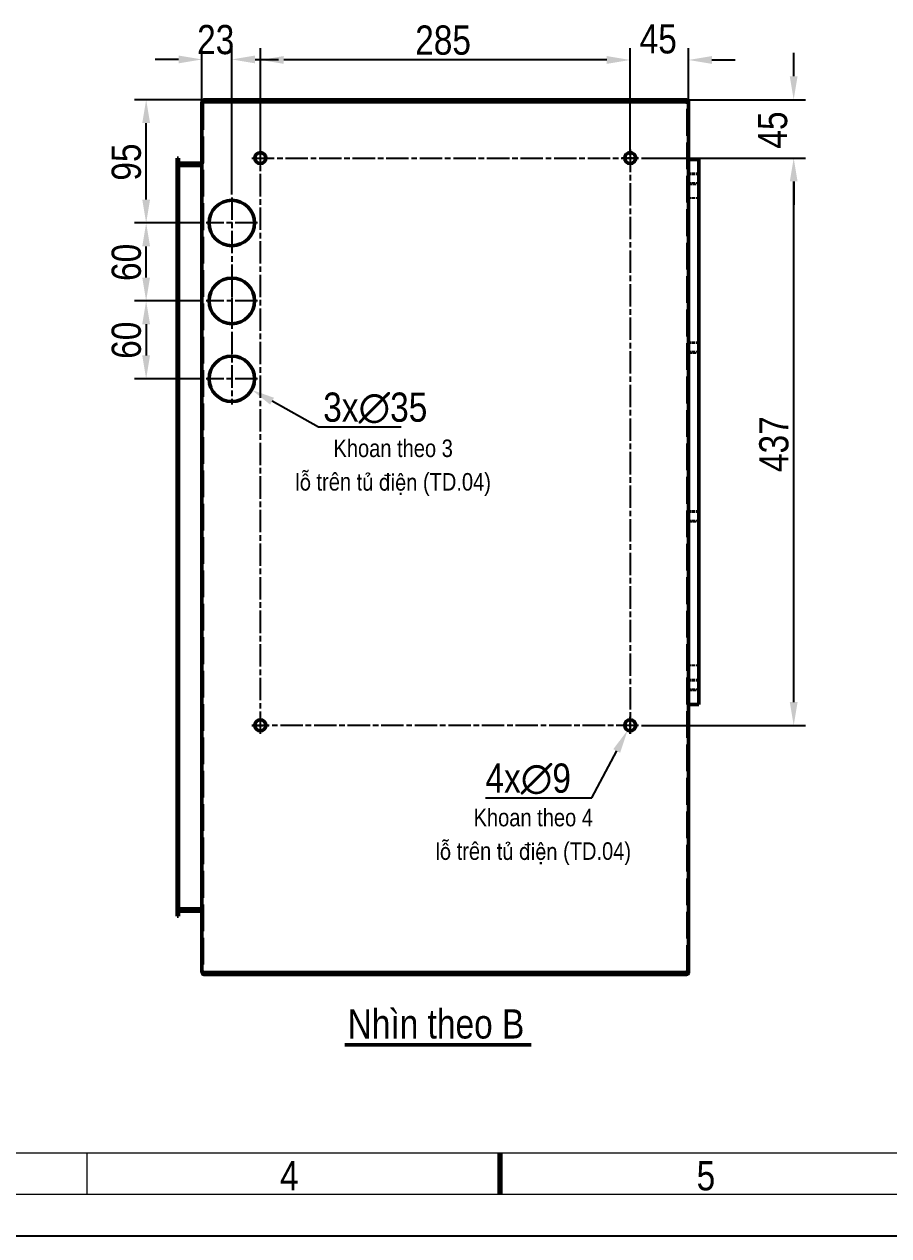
# Model space of a CAD drawing. Header units: millimetres. Extents: x 0 to 2673, y 0 to 1890.
# Drawn here: x 970 to 1636, y 0 to 933 of the extents above; entities that cross this region are included whole.
import ezdxf

# ---------------------------------------------------------------- set-up
doc = ezdxf.new("R2010")
doc.units = ezdxf.units.MM
doc.header["$LTSCALE"] = 4.5
doc.linetypes.add('CHAIN', pattern=[0.7087, 0.4724, -0.0591, 0.1181, -0.0591])
doc.linetypes.add('DASHED', pattern=[0.2067, 0.1654, -0.0413])
for name, color, linetype, lineweight in [('Border (ANSI)', 7, 'Continuous', 70), ('Center Mark (ANSI)', 7, 'Continuous', 25), ('Centerline (ANSI)', 7, 'Continuous', 25), ('Co ban', 7, 'Continuous', 50), ('Dimension (ANSI)', 7, 'Continuous', 25), ('Hidden Narrow (ANSI)', 7, 'DASHED', 25), ('Symbol (ANSI)', 7, 'Continuous', 25)]:
    doc.layers.add(name, color=color, linetype=linetype, lineweight=lineweight)
for name, color, linetype, lineweight, true_color in [('Khung ban ve', 5, 'Continuous', 15, 0x0000ff), ('Manh', 7, 'DASHED', 25, 0x008000), ('Manh khung ten', 7, 'Continuous', 15, 0x994c4c), ('Net chu', 30, 'Continuous', 15, 0xff7f00)]:
    doc.layers.add(name, color=color, linetype=linetype, lineweight=lineweight, true_color=true_color)
doc.styles.add('Linh_50', font='')
doc.styles.add('Note Text (ANSI)', font='')
doc.styles.add('StandardAM_ANSI', font='')
doc.styles.add('Text Style90', font='')
doc.styles.get('Linh_50').set_extended_font_data('VNI-Helve-Condense')
doc.styles.get('Note Text (ANSI)').set_extended_font_data('VNI-Helve-Condense')
doc.styles.get('StandardAM_ANSI').set_extended_font_data('VNI-Helve-Condense')
doc.styles.get('Text Style90').set_extended_font_data('VNI-Helve-Condense')
doc.dimstyles.new('Default - mm (ANSI)', dxfattribs={"dimscale": 4.5, "dimtxt": 5, "dimasz": 4, "dimexe": 2, "dimexo": 0.5, "dimgap": 0.8, "dimtad": 1, "dimtoh": 1, "dimdec": 0, "dimrnd": 1e-08, "dimzin": 4, "dimdsep": 46, "dimtxsty": 'StandardAM_ANSI', "dimcen": 0.09, "dimdle": 10, "dimclrd": 256, "dimclre": 256, "dimclrt": 256, "dimadec": 1, "dimazin": 1, "dimtfac": 0.61, "dimtofl": 0, "dimtmove": 0, "dimatfit": 3, "dimldrblk": 'DOT', "dimfxl": 1, "dimtolj": 1, "dimtzin": 4, "dimlwd": -1, "dimlwe": -1, "dimarcsym": 0})

# ---------------------------------------------------------------- blocks, each defined once
blk = doc.blocks.new('Borders A2_Thuong')
at = {"layer": 'Border (ANSI)'}
blk.add_line((297.01, 14.14), (297.01, 7.06), dxfattribs=at)
at = {"layer": 'Khung ban ve'}
blk.add_line((579.87, 14.14), (28.3, 14.14), dxfattribs=at)
at = {"layer": 'Manh khung ten'}
for p, q in [((226.3, 14.14), (226.3, 7.06)), ((586.94, 7.06), (21.23, 7.06)), ((594.01, -0.01), (0.01, -0.01))]:
    blk.add_line(p, q, dxfattribs=at)
at = {"layer": 'Manh khung ten', "lineweight": 25}
blk.add_line((0.01, -0.01), (594.01, -0.01), dxfattribs=at)
at = {"layer": 'Net chu', "style": 'Linh_50'}
for s, p in [('4', (259.37, 7.77)), ('5', (330.72, 7.77))]:
    blk.add_text(s, height=5, dxfattribs=at).set_placement(p)
blk = doc.blocks.new('*D21')
at = {"layer": 'Defpoints', "color": 0, "transparency": 16777216}
for p in [(1152.04, 905.72), (1152.04, 830.14), (1437.04, 830.14)]:
    blk.add_point(p, dxfattribs=at)
at = {"layer": 'Dimension (ANSI)', "transparency": 16777216}
for p, q in [((1152.04, 832.39), (1152.04, 914.72)), ((1437.04, 832.39), (1437.04, 914.72)), ((1419.04, 905.72), (1170.04, 905.72))]:
    blk.add_line(p, q, dxfattribs=at)
for points in [[(1170.04, 908.72), (1170.04, 902.72), (1152.04, 905.72)], [(1419.04, 908.72), (1419.04, 902.72), (1437.04, 905.72)]]:
    blk.add_solid(points, dxfattribs=at)
at = {"layer": 'Dimension (ANSI)', "color": 150, "true_color": 0x0080ff, "transparency": 16777216, "insert": (1271.35, 932.3), "char_height": 22.5, "attachment_point": 1, "style": 'StandardAM_ANSI'}
blk.add_mtext('\\A1;285', dxfattribs=at)
blk = doc.blocks.new('_Dot')
at = {"color": 0, "linetype": 'ByBlock', "lineweight": -2}
blk.add_line((-0.5, 0), (-1, 0), dxfattribs=at)
at = {"color": 0, "linetype": 'ByBlock', "const_width": 0.5}
blk.add_lwpolyline([(-0.25, 0, 1), (0.25, 0, 1)], format="xyb", close=True, dxfattribs=at)
blk = doc.blocks.new('*D22')
at = {"layer": 'Defpoints', "color": 0, "transparency": 16777216}
for p in [(1443.54, 830.14), (1563.04, 830.14), (1443.54, 393.14)]:
    blk.add_point(p, dxfattribs=at)
at = {"layer": 'Dimension (ANSI)', "transparency": 16777216}
for p, q in [((1445.79, 830.14), (1572.04, 830.14)), ((1563.04, 411.14), (1563.04, 812.14)), ((1445.79, 393.14), (1572.04, 393.14))]:
    blk.add_line(p, q, dxfattribs=at)
for points in [[(1560.04, 812.14), (1566.04, 812.14), (1563.04, 830.14)], [(1560.04, 411.14), (1566.04, 411.14), (1563.04, 393.14)]]:
    blk.add_solid(points, dxfattribs=at)
at = {"layer": 'Dimension (ANSI)', "color": 150, "true_color": 0x0080ff, "transparency": 16777216, "insert": (1536.46, 588.27), "char_height": 22.5, "attachment_point": 1, "rotation": 90, "style": 'StandardAM_ANSI'}
blk.add_mtext('\\A1;437', dxfattribs=at)
blk = doc.blocks.new('*D23')
at = {"layer": 'Defpoints', "color": 0, "transparency": 16777216}
for p in [(1482.04, 905.72), (1482.04, 873.14), (1437.04, 830.14)]:
    blk.add_point(p, dxfattribs=at)
at = {"layer": 'Dimension (ANSI)', "transparency": 16777216}
for p, q in [((1437.04, 832.39), (1437.04, 914.72)), ((1482.04, 875.39), (1482.04, 914.72)), ((1419.04, 905.72), (1401.04, 905.72)), ((1500.04, 905.72), (1518.04, 905.72))]:
    blk.add_line(p, q, dxfattribs=at)
for points in [[(1419.04, 908.72), (1419.04, 902.72), (1437.04, 905.72)], [(1500.04, 908.72), (1500.04, 902.72), (1482.04, 905.72)]]:
    blk.add_solid(points, dxfattribs=at)
at = {"layer": 'Dimension (ANSI)', "color": 150, "true_color": 0x0080ff, "transparency": 16777216, "insert": (1444.31, 933.25), "char_height": 22.5, "attachment_point": 1, "style": 'StandardAM_ANSI'}
blk.add_mtext('\\A1;45', dxfattribs=at)
blk = doc.blocks.new('*D24')
at = {"layer": 'Defpoints', "color": 0, "transparency": 16777216}
for p in [(1480.04, 875.14), (1563.04, 875.14), (1443.54, 830.14)]:
    blk.add_point(p, dxfattribs=at)
at = {"layer": 'Dimension (ANSI)', "transparency": 16777216}
for p, q in [((1563.04, 893.14), (1563.04, 911.14)), ((1482.29, 875.14), (1572.04, 875.14)), ((1445.79, 830.14), (1572.04, 830.14)), ((1563.04, 812.14), (1563.04, 794.14))]:
    blk.add_line(p, q, dxfattribs=at)
for points in [[(1560.04, 893.14), (1566.04, 893.14), (1563.04, 875.14)], [(1560.04, 812.14), (1566.04, 812.14), (1563.04, 830.14)]]:
    blk.add_solid(points, dxfattribs=at)
at = {"layer": 'Dimension (ANSI)', "color": 150, "true_color": 0x0080ff, "transparency": 16777216, "insert": (1535.51, 837.41), "char_height": 22.5, "attachment_point": 1, "rotation": 90, "style": 'StandardAM_ANSI'}
blk.add_mtext('\\A1;45', dxfattribs=at)
blk = doc.blocks.new('*D25')
at = {"layer": 'Defpoints', "color": 0, "transparency": 16777216}
for p in [(1064.04, 875.14), (1109.04, 875.14), (1110.29, 780.14)]:
    blk.add_point(p, dxfattribs=at)
at = {"layer": 'Dimension (ANSI)', "transparency": 16777216}
for p, q in [((1106.79, 875.14), (1055.04, 875.14)), ((1064.04, 798.14), (1064.04, 857.14)), ((1108.04, 780.14), (1055.04, 780.14))]:
    blk.add_line(p, q, dxfattribs=at)
for points in [[(1061.04, 857.14), (1067.04, 857.14), (1064.04, 875.14)], [(1061.04, 798.14), (1067.04, 798.14), (1064.04, 780.14)]]:
    blk.add_solid(points, dxfattribs=at)
at = {"layer": 'Dimension (ANSI)', "color": 150, "true_color": 0x0080ff, "transparency": 16777216, "insert": (1037.46, 812.74), "char_height": 22.5, "attachment_point": 1, "rotation": 90, "style": 'StandardAM_ANSI'}
blk.add_mtext('\\A1;95', dxfattribs=at)
blk = doc.blocks.new('*D26')
at = {"layer": 'Defpoints', "color": 0, "transparency": 16777216}
for p in [(1064.04, 780.14), (1110.29, 780.14), (1110.23, 720.14)]:
    blk.add_point(p, dxfattribs=at)
at = {"layer": 'Dimension (ANSI)', "transparency": 16777216}
for p, q in [((1108.04, 780.14), (1055.04, 780.14)), ((1064.04, 738.14), (1064.04, 762.14)), ((1107.98, 720.14), (1055.04, 720.14))]:
    blk.add_line(p, q, dxfattribs=at)
for points in [[(1061.04, 762.14), (1067.04, 762.14), (1064.04, 780.14)], [(1061.04, 738.14), (1067.04, 738.14), (1064.04, 720.14)]]:
    blk.add_solid(points, dxfattribs=at)
at = {"layer": 'Dimension (ANSI)', "color": 150, "true_color": 0x0080ff, "transparency": 16777216, "insert": (1037.46, 735.48), "char_height": 22.5, "attachment_point": 1, "rotation": 90, "style": 'StandardAM_ANSI'}
blk.add_mtext('\\A1;60', dxfattribs=at)
blk = doc.blocks.new('*D27')
at = {"layer": 'Defpoints', "color": 0, "transparency": 16777216}
for p in [(1110.23, 720.14), (1064.04, 660.14), (1110.29, 660.14)]:
    blk.add_point(p, dxfattribs=at)
at = {"layer": 'Dimension (ANSI)', "transparency": 16777216}
for p, q in [((1107.98, 720.14), (1055.04, 720.14)), ((1064.04, 702.14), (1064.04, 678.14)), ((1108.04, 660.14), (1055.04, 660.14))]:
    blk.add_line(p, q, dxfattribs=at)
for points in [[(1061.04, 702.14), (1067.04, 702.14), (1064.04, 720.14)], [(1061.04, 678.14), (1067.04, 678.14), (1064.04, 660.14)]]:
    blk.add_solid(points, dxfattribs=at)
at = {"layer": 'Dimension (ANSI)', "color": 150, "true_color": 0x0080ff, "transparency": 16777216, "insert": (1037.46, 675.48), "char_height": 22.5, "attachment_point": 1, "rotation": 90, "style": 'StandardAM_ANSI'}
blk.add_mtext('\\A1;60', dxfattribs=at)
blk = doc.blocks.new('*D28')
at = {"layer": 'Defpoints', "color": 0, "transparency": 16777216}
for p in [(1107.04, 906.13), (1107.04, 872.43), (1130.04, 799.89)]:
    blk.add_point(p, dxfattribs=at)
at = {"layer": 'Dimension (ANSI)', "transparency": 16777216}
for p, q in [((1107.04, 874.68), (1107.04, 915.13)), ((1130.04, 802.14), (1130.04, 915.13)), ((1089.04, 906.13), (1071.04, 906.13)), ((1148.04, 906.13), (1166.04, 906.13))]:
    blk.add_line(p, q, dxfattribs=at)
for points in [[(1089.04, 909.13), (1089.04, 903.13), (1107.04, 906.13)], [(1148.04, 909.13), (1148.04, 903.13), (1130.04, 906.13)]]:
    blk.add_solid(points, dxfattribs=at)
at = {"layer": 'Dimension (ANSI)', "color": 150, "true_color": 0x0080ff, "transparency": 16777216, "insert": (1103.31, 932.71), "char_height": 22.5, "attachment_point": 1, "style": 'StandardAM_ANSI'}
blk.add_mtext('\\A1;23', dxfattribs=at)
blk = doc.blocks.new('*D29')
at = {"layer": 'Defpoints', "color": 0, "transparency": 16777216}
for p in [(1114.75, 668.65), (1145.33, 651.63)]:
    blk.add_point(p, dxfattribs=at)
at = {"layer": 'Dimension (ANSI)', "transparency": 16777216}
for p, q in [((1129.64, 660.14), (1130.45, 660.14)), ((1130.04, 659.74), (1130.04, 660.55)), ((1196.87, 622.95), (1161.06, 642.88)), ((1260.61, 622.95), (1196.87, 622.95))]:
    blk.add_line(p, q, dxfattribs=at)
blk.add_solid([(1162.52, 645.5), (1159.6, 640.26), (1145.33, 651.63)], dxfattribs=at)
at = {"layer": 'Dimension (ANSI)', "color": 150, "true_color": 0x0080ff, "transparency": 16777216, "insert": (1200.47, 649.53), "char_height": 22.5, "attachment_point": 1, "style": 'StandardAM_ANSI'}
blk.add_mtext('\\A1;\\fVNI-Helve-Condense|b0|i0;\\H22.5000;3x∅35', dxfattribs=at)
blk = doc.blocks.new('*D30')
at = {"layer": 'Defpoints', "color": 0, "transparency": 16777216}
for p in [(1439.02, 396.9), (1435.06, 389.38)]:
    blk.add_point(p, dxfattribs=at)
at = {"layer": 'Dimension (ANSI)', "transparency": 16777216}
for p, q in [((1436.64, 393.14), (1437.45, 393.14)), ((1437.04, 392.74), (1437.04, 393.55)), ((1407.57, 337.2), (1426.67, 373.45)), ((1325.48, 337.2), (1407.57, 337.2))]:
    blk.add_line(p, q, dxfattribs=at)
blk.add_solid([(1424.02, 374.85), (1429.33, 372.06), (1435.06, 389.38)], dxfattribs=at)
at = {"layer": 'Dimension (ANSI)', "color": 150, "true_color": 0x0080ff, "transparency": 16777216, "insert": (1325.48, 363.78), "char_height": 22.5, "attachment_point": 1, "style": 'StandardAM_ANSI'}
blk.add_mtext('\\A1;\\fVNI-Helve-Condense|b0|i0;\\H22.5000;4x∅9', dxfattribs=at)

msp = doc.modelspace()

# ---------------------------------------------------------------- linework, layer by layer
at = {"layer": 'Center Mark (ANSI)', "linetype": 'CHAIN', "ltscale": 1.604751}
for p, q in [((1145.54, 830.14), (1158.54, 830.14)), ((1443.54, 830.14), (1430.54, 830.14)), ((1145.54, 393.14), (1158.54, 393.14)), ((1437.04, 386.64), (1437.04, 399.64))]:
    msp.add_line(p, q, dxfattribs=at)
at = {"layer": 'Center Mark (ANSI)', "linetype": 'CHAIN', "ltscale": 8.113447}
for p, q in [((1149.79, 780.14), (1110.29, 780.14)), ((1130.04, 739.95), (1130.04, 700.33)), ((1149.85, 720.14), (1110.23, 720.14)), ((1149.79, 660.14), (1110.29, 660.14))]:
    msp.add_line(p, q, dxfattribs=at)
at = {"layer": 'Centerline (ANSI)', "linetype": 'CHAIN', "ltscale": 8.113447}
for p, q in [((1152.04, 386.64), (1152.04, 836.64)), ((1437.04, 836.64), (1437.04, 386.64)), ((1145.54, 830.14), (1443.54, 830.14)), ((1130.04, 799.89), (1130.04, 640.39)), ((1443.54, 393.14), (1145.54, 393.14))]:
    msp.add_line(p, q, dxfattribs=at)
at = {"layer": 'Co ban'}
for p, q in [((1107.04, 873.14), (1107.04, 872.43)), ((1107.63, 873.14), (1107.04, 873.14)), ((1107.04, 203.85), (1107.04, 872.43)), ((1480.04, 875.14), (1109.04, 875.14)), ((1480.04, 874.14), (1109.04, 874.14)), ((1109.04, 873.43), (1480.04, 873.43)), ((1480.04, 874.14), (1480.04, 875.14)), ((1480.04, 873.43), (1480.04, 873.14)), ((1482.04, 873.14), (1480.04, 873.14)), ((1482.04, 873.14), (1482.04, 203.14)), ((1088.04, 830.14), (1088.04, 829.43)), ((1089.04, 830.14), (1088.04, 830.14)), ((1089.04, 829.43), (1088.04, 829.43)), ((1088.04, 829.43), (1088.04, 246.85)), ((1089.04, 829.43), (1089.04, 830.14)), ((1089.04, 829.43), (1089.04, 246.85)), ((1106.04, 826.14), (1090.04, 826.14)), ((1090.04, 825.14), (1106.04, 825.14)), ((1106.04, 824.43), (1090.04, 824.43)), ((1490.04, 829.14), (1482.04, 829.14)), ((1490.04, 829.14), (1490.04, 824.14)), ((1490.04, 414.14), (1490.04, 824.14)), ((1490.04, 414.14), (1490.04, 409.14)), ((1482.04, 409.14), (1490.04, 409.14)), ((1088.04, 246.85), (1088.04, 246.14)), ((1089.04, 246.85), (1088.04, 246.85)), ((1089.04, 246.14), (1088.04, 246.14)), ((1089.04, 246.85), (1089.04, 246.14)), ((1106.04, 251.85), (1090.04, 251.85)), ((1106.04, 251.14), (1090.04, 251.14)), ((1106.04, 250.14), (1090.04, 250.14)), ((1107.04, 203.85), (1107.04, 203.14)), ((1107.63, 203.14), (1107.04, 203.14)), ((1480.04, 202.85), (1109.04, 202.85)), ((1480.04, 202.14), (1109.04, 202.14)), ((1109.04, 201.14), (1480.04, 201.14)), ((1480.04, 203.14), (1480.04, 202.85)), ((1480.04, 203.14), (1482.04, 203.14)), ((1480.04, 202.14), (1480.04, 201.14))]:
    msp.add_line(p, q, dxfattribs=at)
for centre, radius in [((1152.04, 830.14), 4.25), ((1437.04, 830.14), 4.25), ((1130.04, 780.14), 17.5), ((1130.04, 720.14), 17.56), ((1130.04, 660.14), 17.5), ((1152.04, 393.14), 4.25), ((1437.04, 393.14), 4.25)]:
    msp.add_circle(centre, radius, dxfattribs=at)
for centre, radius, start, end in [((1109.04, 873.14), 1, 90, 170.63446), ((1480.04, 873.14), 2, 0, 90), ((1480.04, 873.14), 1, 0, 90), ((1090.04, 827.14), 2, 245.4434, 270), ((1106.04, 827.14), 2, 270, 294.5566), ((1090.04, 249.14), 2, 90, 114.5566), ((1106.04, 249.14), 2, 65.4434, 90), ((1109.04, 203.14), 1, 189.36554, 270), ((1480.04, 203.14), 2, 270, 0), ((1480.04, 203.14), 1, 270, 0)]:
    msp.add_arc(centre, radius, start, end, dxfattribs=at)
for points, knots in [([(1109.04, 875.14), (1108.3, 875.14), (1107.57, 874.68), (1107.24, 874.01), (1107.11, 873.74), (1107.04, 873.44), (1107.04, 873.14)], [0, 0, 0, 0, 1.119212, 1.119212, 1.119212, 1.570796, 1.570796, 1.570796, 1.570796]), ([(1107.04, 872.43), (1107.04, 872.81), (1107.5, 873.17), (1108.17, 873.33), (1108.44, 873.4), (1108.74, 873.43), (1109.04, 873.43)], [-1.570796, -1.570796, -1.570796, -1.570796, -0.451584, -0.451584, -0.451584, 0, 0, 0, 0]), ([(1089.04, 827.14), (1089.04, 826.75), (1089.3, 826.37), (1089.66, 826.22), (1089.78, 826.17), (1089.91, 826.14), (1090.04, 826.14)], [-1.570796, -1.570796, -1.570796, -1.570796, -0.393397, -0.393397, -0.393397, 0, 0, 0, 0]), ([(1089.04, 826.43), (1089.04, 825.65), (1089.3, 824.89), (1089.66, 824.59), (1089.78, 824.49), (1089.91, 824.43), (1090.04, 824.43)], [-1.570796, -1.570796, -1.570796, -1.570796, -0.393397, -0.393397, -0.393397, 0, 0, 0, 0]), ([(1106.04, 826.14), (1106.43, 826.14), (1106.82, 826.39), (1106.97, 826.76), (1107.02, 826.88), (1107.04, 827.01), (1107.04, 827.14)], [-3.141593, -3.141593, -3.141593, -3.141593, -1.964193, -1.964193, -1.964193, -1.570796, -1.570796, -1.570796, -1.570796]), ([(1106.04, 824.43), (1106.43, 824.43), (1106.82, 824.94), (1106.97, 825.67), (1107.02, 825.91), (1107.04, 826.17), (1107.04, 826.43)], [-3.141593, -3.141593, -3.141593, -3.141593, -1.964193, -1.964193, -1.964193, -1.570796, -1.570796, -1.570796, -1.570796]), ([(1089.04, 249.85), (1089.04, 250.63), (1089.3, 251.39), (1089.66, 251.69), (1089.78, 251.79), (1089.91, 251.85), (1090.04, 251.85)], [-1.570796, -1.570796, -1.570796, -1.570796, -0.393397, -0.393397, -0.393397, 0, 0, 0, 0]), ([(1089.04, 249.14), (1089.04, 249.53), (1089.3, 249.91), (1089.66, 250.06), (1089.78, 250.11), (1089.91, 250.14), (1090.04, 250.14)], [-1.570796, -1.570796, -1.570796, -1.570796, -0.393397, -0.393397, -0.393397, 0, 0, 0, 0]), ([(1106.04, 251.85), (1106.43, 251.85), (1106.82, 251.34), (1106.97, 250.61), (1107.02, 250.37), (1107.04, 250.11), (1107.04, 249.85)], [-3.141593, -3.141593, -3.141593, -3.141593, -1.964193, -1.964193, -1.964193, -1.570796, -1.570796, -1.570796, -1.570796]), ([(1106.04, 250.14), (1106.43, 250.14), (1106.82, 249.89), (1106.97, 249.52), (1107.02, 249.4), (1107.04, 249.27), (1107.04, 249.14)], [-3.141593, -3.141593, -3.141593, -3.141593, -1.964193, -1.964193, -1.964193, -1.570796, -1.570796, -1.570796, -1.570796]), ([(1109.04, 202.85), (1108.3, 202.85), (1107.57, 203.08), (1107.24, 203.41), (1107.11, 203.55), (1107.04, 203.7), (1107.04, 203.85)], [0, 0, 0, 0, 1.119212, 1.119212, 1.119212, 1.570796, 1.570796, 1.570796, 1.570796]), ([(1107.04, 203.14), (1107.04, 202.39), (1107.5, 201.67), (1108.17, 201.34), (1108.44, 201.21), (1108.74, 201.14), (1109.04, 201.14)], [-1.570796, -1.570796, -1.570796, -1.570796, -0.451584, -0.451584, -0.451584, 0, 0, 0, 0])]:
    msp.add_open_spline(points, degree=3, knots=knots, dxfattribs=at)
at = {"layer": 'Hidden Narrow (ANSI)', "ltscale": 3.386027}
for p, q in [((1490.04, 818.14), (1482.04, 818.14)), ((1482.04, 810.14), (1490.04, 810.14)), ((1490.04, 688.14), (1482.04, 688.14)), ((1482.04, 680.14), (1490.04, 680.14)), ((1490.04, 558.14), (1482.04, 558.14)), ((1482.04, 550.14), (1490.04, 550.14)), ((1490.04, 428.14), (1482.04, 428.14)), ((1482.04, 420.14), (1490.04, 420.14))]:
    msp.add_line(p, q, dxfattribs=at)
at = {"layer": 'Manh', "ltscale": 0.423166}
for p, q in [((1108.04, 872.43), (1107.04, 872.43)), ((1108.04, 873.14), (1108.04, 872.43)), ((1089.04, 827.14), (1088.04, 827.14)), ((1089.04, 826.43), (1088.04, 826.43)), ((1108.04, 830.39), (1107.04, 830.39)), ((1107.04, 827.14), (1108.04, 827.14)), ((1108.04, 826.43), (1107.04, 826.43)), ((1108.04, 823.89), (1107.04, 823.89)), ((1108.04, 800.39), (1107.04, 800.39)), ((1108.04, 793.89), (1107.04, 793.89)), ((1482.04, 799.14), (1481.04, 799.14)), ((1108.04, 557.39), (1107.04, 557.39)), ((1108.04, 550.89), (1107.04, 550.89)), ((1108.04, 527.39), (1107.04, 527.39)), ((1108.04, 520.89), (1107.04, 520.89)), ((1482.04, 439.14), (1481.04, 439.14)), ((1108.04, 284.39), (1107.04, 284.39)), ((1108.04, 277.89), (1107.04, 277.89)), ((1108.04, 254.39), (1107.04, 254.39)), ((1089.04, 249.85), (1088.04, 249.85)), ((1089.04, 249.14), (1088.04, 249.14)), ((1107.04, 249.85), (1108.04, 249.85)), ((1108.04, 249.14), (1107.04, 249.14)), ((1108.04, 247.89), (1107.04, 247.89)), ((1481.04, 239.08), (1482.04, 239.08)), ((1108.04, 203.85), (1107.04, 203.85)), ((1108.04, 203.14), (1108.04, 203.85)), ((1115.79, 202.14), (1115.79, 201.14)), ((1128.29, 202.14), (1128.29, 201.14)), ((1455.79, 202.14), (1455.79, 201.14)), ((1468.29, 202.14), (1468.29, 201.14)), ((1481.04, 205.08), (1482.04, 205.08))]:
    msp.add_line(p, q, dxfattribs=at)
at = {"layer": 'Manh', "ltscale": 0.175222}
for p, q in [((1108.04, 873.14), (1107.63, 873.14)), ((1108.04, 203.14), (1107.63, 203.14))]:
    msp.add_line(p, q, dxfattribs=at)
at = {"layer": 'Manh', "ltscale": 27.645905}
msp.add_line((1108.04, 872.43), (1108.04, 203.85), dxfattribs=at)
at = {"layer": 'Manh', "ltscale": 27.704382}
msp.add_line((1481.04, 203.14), (1481.04, 873.14), dxfattribs=at)
at = {"layer": 'Manh', "ltscale": 3.386027}
for p, q in [((1490.04, 817.46), (1482.04, 817.46)), ((1490.04, 810.82), (1482.04, 810.82)), ((1490.04, 799.14), (1482.04, 799.14)), ((1490.04, 687.46), (1482.04, 687.46)), ((1490.04, 680.82), (1482.04, 680.82)), ((1490.04, 557.46), (1482.04, 557.46)), ((1490.04, 550.82), (1482.04, 550.82)), ((1490.04, 439.14), (1482.04, 439.14)), ((1490.04, 427.46), (1482.04, 427.46)), ((1490.04, 420.82), (1482.04, 420.82))]:
    msp.add_line(p, q, dxfattribs=at)
at = {"layer": 'Manh', "ltscale": 0.80838}
for centre, start, end in [((1109.04, 872.43), 90, 180), ((1109.04, 203.85), 180, 270)]:
    msp.add_arc(centre, 1, start, end, dxfattribs=at)
at = {"layer": 'Manh', "ltscale": 0.097528}
for centre, start, end in [((1109.04, 873.14), 170.63446, 180), ((1109.04, 203.14), 180, 189.36554)]:
    msp.add_arc(centre, 1, start, end, dxfattribs=at)
at = {"layer": 'Manh', "ltscale": 1.243599}
for centre, start, end in [((1090.04, 827.14), 180, 245.4434), ((1106.04, 827.14), 294.5566, 0), ((1090.04, 249.14), 114.5566, 180), ((1106.04, 249.14), 0, 65.4434)]:
    msp.add_arc(centre, 2, start, end, dxfattribs=at)
at = {"layer": 'Manh', "ltscale": 1.61686}
for centre, start, end in [((1090.04, 826.43), 180, 270), ((1106.04, 826.43), 270, 0), ((1090.04, 249.85), 90, 180), ((1106.04, 249.85), 0, 90)]:
    msp.add_arc(centre, 2, start, end, dxfattribs=at)
at = {"layer": 'Symbol (ANSI)', "lineweight": 50}
msp.add_line((1217.23, 147.01), (1360.85, 147.01), dxfattribs=at)

# ---------------------------------------------------------------- block references
at = {"xscale": 4.5, "yscale": 4.5, "zscale": 4.5}
msp.add_blockref('Borders A2_Thuong', (0, 0), dxfattribs=at)

# ---------------------------------------------------------------- texts
at = {"layer": 'Symbol (ANSI)', "char_height": 13.5, "width": 166.4055, "attachment_point": 2, "line_spacing_factor": 1.148431, "style": 'Note Text (ANSI)'}
for s, insert in [('{\\fVNI-Helve-Condense|b0|i0;Khoan theo 3 \\P\\fVNI-Helve-Condense|b0|i0;loã treân tuû ñieän (TD.04)}', (1254.38, 613.35)), ('{\\fVNI-Helve-Condense|b0|i0;Khoan theo 4 \\P\\fVNI-Helve-Condense|b0|i0;loã treân tuû ñieän (TD.04)}', (1362.36, 328.89))]:
    msp.add_mtext(s, dxfattribs=dict(at, insert=insert))
at = {"layer": 'Symbol (ANSI)', "insert": (1219.32, 151.59), "char_height": 22.5, "attachment_point": 7, "style": 'Text Style90'}
msp.add_mtext('Nhìn theo B', dxfattribs=at)

# ---------------------------------------------------------------- dimensions: what is measured, and where the dimension line sits
at = {"layer": 'Dimension (ANSI)'}
for base, p1, p2, angle, override, picture, middle in [((1107.04, 906.13), (1130.04, 799.89), (1107.04, 872.43), 180, {"dimgap": 0.8, "dimtoh": 0, "dimdec": 0, "dimtol": 0, "dimlim": 0, "dimtp": 0, "dimtm": 0, "dimtdec": 2, "dimatfit": 1}, '*D28', (1118.54, 906.13)), ((1152.04, 905.72), (1437.04, 830.14), (1152.04, 830.14), 180, {"dimgap": 0.8, "dimtoh": 0, "dimdec": 0, "dimtol": 0, "dimlim": 0, "dimtp": 0, "dimtm": 0, "dimtdec": 2, "dimatfit": 1}, '*D21', (1294.54, 905.72)), ((1482.04, 905.72), (1437.04, 830.14), (1482.04, 873.14), 180, {"dimgap": 1.010526, "dimtoh": 0, "dimdec": 0, "dimtol": 0, "dimlim": 0, "dimtp": 0, "dimtm": 0, "dimtdec": 2}, '*D23', (1459.54, 905.72)), ((1563.04, 875.14), (1443.54, 830.14), (1480.04, 875.14), 90, {"dimgap": 1.010526, "dimtoh": 0, "dimdec": 0, "dimtol": 0, "dimlim": 0, "dimtp": 0, "dimtm": 0, "dimtdec": 2}, '*D24', (1563.04, 852.64)), ((1064.04, 875.14), (1110.29, 780.14), (1109.04, 875.14), 90, {"dimgap": 0.8, "dimtoh": 0, "dimdec": 0, "dimtol": 0, "dimlim": 0, "dimtp": 0, "dimtm": 0, "dimtdec": 2, "dimatfit": 1}, '*D25', (1064.04, 827.64)), ((1563.04, 830.14), (1443.54, 393.14), (1443.54, 830.14), 90, {"dimgap": 0.8, "dimtoh": 0, "dimdec": 0, "dimtol": 0, "dimlim": 0, "dimtp": 0, "dimtm": 0, "dimtdec": 2, "dimatfit": 1}, '*D22', (1563.04, 611.64)), ((1064.04, 780.14), (1110.23, 720.14), (1110.29, 780.14), 90, {"dimgap": 0.8, "dimtoh": 0, "dimdec": 0, "dimtol": 0, "dimlim": 0, "dimtp": 0, "dimtm": 0, "dimtdec": 2, "dimatfit": 1}, '*D26', (1064.04, 750.14)), ((1064.04, 660.14), (1110.23, 720.14), (1110.29, 660.14), 90, {"dimgap": 0.8, "dimtoh": 0, "dimdec": 0, "dimtol": 0, "dimlim": 0, "dimtp": 0, "dimtm": 0, "dimtdec": 2, "dimatfit": 1}, '*D27', (1064.04, 690.14))]:
    dim = msp.add_linear_dim(base=base, p1=p1, p2=p2, angle=angle, dimstyle='Default - mm (ANSI)', override=override, dxfattribs=at)
    dim.commit()
    dim.dimension.update_dxf_attribs({"geometry": picture, "text_midpoint": middle, "dimtype": 160})
dim = msp.add_diameter_dim_2p(p1=(1114.75, 668.65), p2=(1145.33, 651.63), text='\\fVNI-Helve-Condense|b0|i0;\\H22.5000;3x<>', dimstyle='Default - mm (ANSI)', override={"dimgap": 0.8, "dimtih": 1, "dimdec": 0, "dimlfac": 1, "dimtol": 0, "dimlim": 0, "dimtp": 0, "dimtm": 0, "dimtdec": 2}, dxfattribs=at)
dim.commit()
dim.dimension.update_dxf_attribs({"geometry": '*D29', "text_midpoint": (1230.54, 638.04)})
dim = msp.add_diameter_dim_2p(p1=(1439.02269, 396.90019), p2=(1435.06105, 389.37985), text='\\fVNI-Helve-Condense|b0|i0;\\H22.5000;4x<>', dimstyle='Default - mm (ANSI)', override={"dimgap": 0.8, "dimtih": 1, "dimdec": 0, "dimlfac": 1, "dimtol": 0, "dimlim": 0, "dimtp": 0, "dimtm": 0, "dimtdec": 2}, dxfattribs=at)
dim.commit()
dim.dimension.update_dxf_attribs({"geometry": '*D30', "text_midpoint": (1347.86467, 337.19701), "dimtype": 163})

doc.saveas('drawing.dxf')
